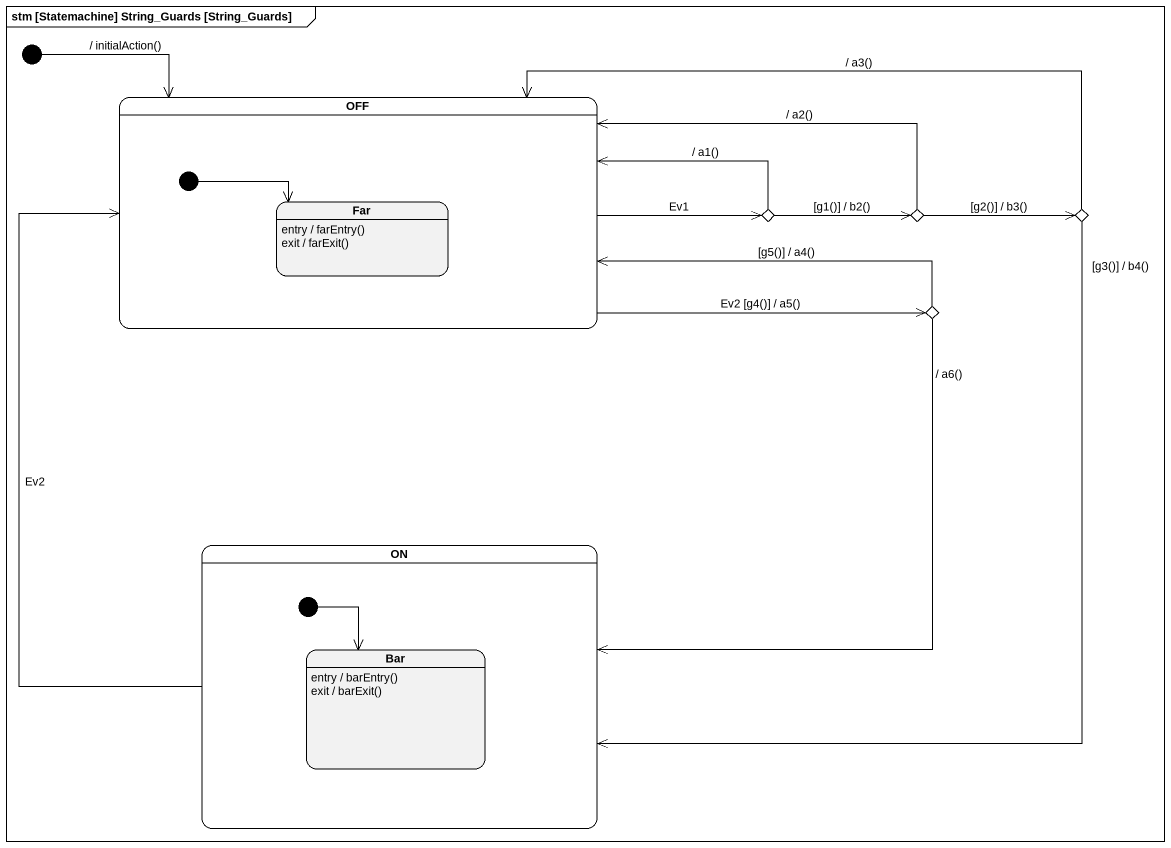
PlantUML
@startuml
mainframe stm [Statemachine] String_Guards [String_Guards]
hide empty description
state OFF {
  state Far
  Far : entry / farEntry()
  Far : exit / farExit()
  [*] -right-> Far
}
state choice1 <<choice>>
state choice2 <<choice>>
state choice3 <<choice>>
state choice4 <<choice>>
state "ON" as ON_ {
  state Bar
  Bar : entry / barEntry()
  Bar : exit / barExit()
  [*] --> Bar
}
[*] -right-> OFF : / initialAction()
OFF -right-> choice1 : Ev1
OFF -right-> choice4 : Ev2 [g4()] / a5()
choice1 -left-> OFF : / a1()
choice1 -right-> choice2 : [g1()] / b2()
choice2 -left-> OFF : / a2()
choice2 -right-> choice3 : [g2()] / b3()
choice3 -left-> OFF : / a3()
choice3 --> ON_ : [g3()] / b4()
choice4 -left-> OFF : [g5()] / a4()
choice4 --> ON_ : / a6()
ON_ -up-> OFF : Ev2
@enduml
